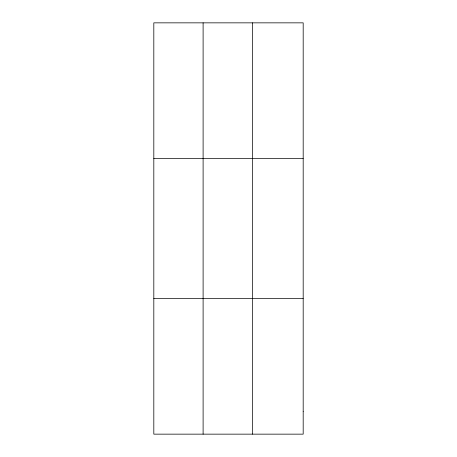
<?xml version="1.0" encoding="UTF-8"?>
<svg xmlns="http://www.w3.org/2000/svg" width="457" height="457" viewBox="0 0 457 457"><rect width="100%" height="100%" fill="white"/><g stroke="black" fill="none" stroke-linecap="round" stroke-linejoin="round"><path stroke-width="0.69" d="M203.108 22.85L203.108 434.15M252.401 22.85L252.401 434.15M153.815 158.579L303.185 158.579M153.815 298.421L303.185 298.421M303.185 411.529L303.185 434.15L153.815 434.15L153.815 22.85L303.185 22.85L303.185 411.529"/></g></svg>
